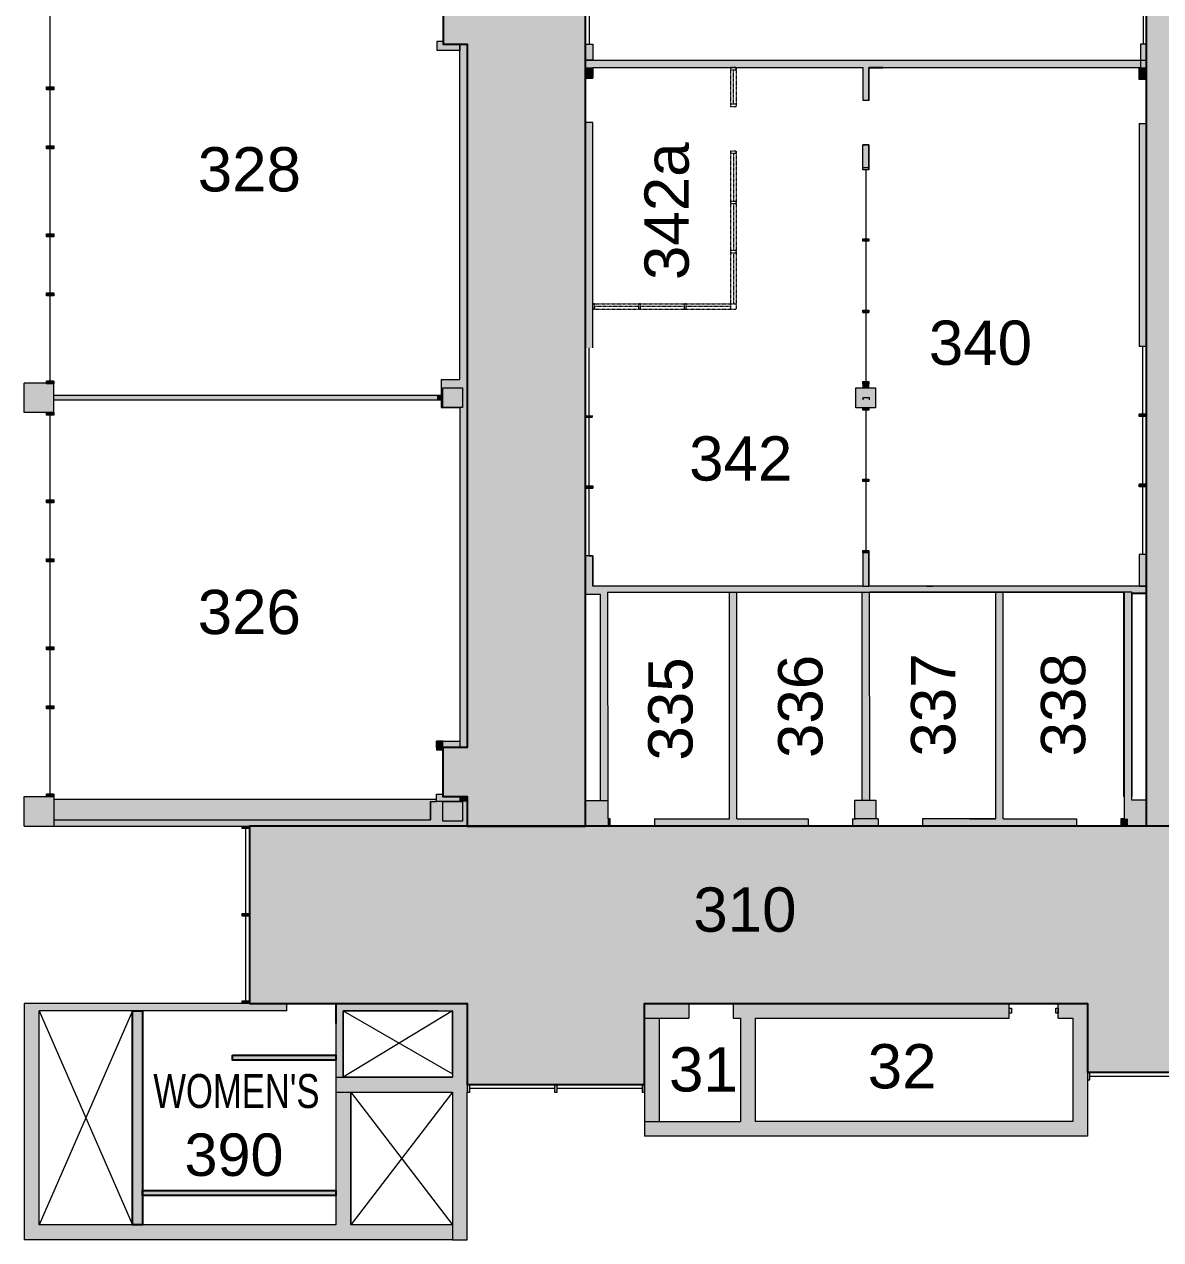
# Model space of a CAD drawing. Extents: x 2 to 4630, y -56 to 2885.
# Drawn here: x 2 to 925, y 509 to 1496 of the extents above; entities that cross this region are included whole.
import ezdxf
from ezdxf.enums import TextEntityAlignment as Align

# ---------------------------------------------------------------- set-up
doc = ezdxf.new("R2010")
doc.units = 0
doc.header["$LTSCALE"] = 0.004
doc.header["$MEASUREMENT"] = 0
doc.linetypes.add('HIDDEN', pattern=[0.375, 0.25, -0.125])
doc.layers.get('0').update_dxf_attribs({"linetype": 'CONTINUOUS'})
doc.layers.add('CORRIDOR HATCH', color=253, linetype='CONTINUOUS')
doc.layers.add('SOLID', color=7, linetype='CONTINUOUS')
doc.layers.add('TEXT', color=7, linetype='CONTINUOUS', lineweight=0)
doc.layers.add('WALL', color=7, linetype='CONTINUOUS', lineweight=0)
doc.styles.add('style1', font='arial.ttf')

# ---------------------------------------------------------------- blocks, each defined once
blk = doc.blocks.new('AZMND')
for p, q in [((0, 0.5), (0, -0.5)), ((1, 0.5), (0, 0.5)), ((1, -0.5), (1, 0.5)), ((0, -0.5), (1, -0.5))]:
    blk.add_line(p, q)

msp = doc.modelspace()

# ---------------------------------------------------------------- hatches: boundary and pattern name
at = {"layer": 'CORRIDOR HATCH'}
h = msp.add_hatch(color=256, dxfattribs=at)
h.dxf.hatch_style = 1
h.paths.add_polyline_path([(3115.78, 700.5), (3115.78, 688.5), (3109.78, 688.5), (3109.78, 520.5), (3373.78, 520.5), (3373.78, 688.5), (3187.78, 688.5), (3187.78, 700.5)])
h.paths.add_polyline_path([(1087.78, 688.5), (1087.78, 520.5), (1357.78, 520.5), (1357.78, 688.5), (1351.78, 688.5), (1351.78, 700.5), (1279.78, 700.5), (1279.78, 688.5)])
h.paths.add_polyline_path([(2029.78, 2872.5), (2029.78, 2704.5), (2221.78, 2704.5), (2221.78, 2692.5), (2293.78, 2692.5), (2293.78, 2704.5), (2307.53, 2704.5), (2307.53, 2872.5)])
h.paths.add_polyline_path([(4459.02, 2532.88), (4459.02, 2527.68), (4451.78, 2527.68), (4451.78, 2479.42), (4459.02, 2479.42), (4459.02, 2289.85), (4614.69, 2289.85), (4614.69, 2532.88)])
h.paths.add_polyline_path([(4347.75, 2543.39), (4347.75, 2529.61), (4338.86, 2529.61), (4338.86, 2525.33), (4338.86, 2207.39), (4347.75, 2207.39), (4347.75, 2193.61), (4338.86, 2193.61), (4338.86, 1973.16), (4307.37, 1973.16), (4307.37, 1797.13), (4338.86, 1797.13), (4338.86, 1535.39), (4347.75, 1535.39), (4347.75, 1521.61), (4338.86, 1521.61), (4338.86, 1439.2), (4299.49, 1439.2), (4299.49, 1392.9), (4338.86, 1392.9), (4338.86, 1388.02), (4299.49, 1388.02), (4299.49, 1307.31), (4338.86, 1307.31), (4338.86, 1199.39), (4347.75, 1199.39), (4347.75, 1185.61), (4338.86, 1185.61), (4338.86, 863.39), (4347.75, 863.39), (4347.75, 849.61), (4442.88, 849.61), (4442.88, 863.39), (4535.08, 863.39), (4535.08, 965.76), (4451.78, 965.76), (4451.78, 1185.61), (4442.88, 1185.61), (4442.88, 1199.39), (4451.78, 1199.39), (4451.78, 1521.61), (4442.88, 1521.61), (4442.88, 1535.39), (4451.78, 1535.39), (4497.96, 1535.39), (4497.96, 1540.67), (4501.89, 1540.67), (4501.89, 1852.34), (4497.96, 1852.34), (4497.96, 1857.61), (4442.88, 1857.61), (4442.88, 1871.39), (4451.78, 1871.39), (4451.78, 2193.61), (4442.88, 2193.61), (4442.88, 2207.39), (4451.78, 2207.39), (4451.78, 2529.61), (4442.88, 2529.61), (4442.88, 2543.39)])
h.paths.add_polyline_path([(3385.78, 701.63), (3669, 701.63), (3669, 702.82), (3682.78, 702.82), (3682.78, 681.16), (3683.56, 683), (3692.06, 682.99), (3765.05, 682.99), (3765.05, 695.76), (3793.98, 695.76), (3793.98, 633.28), (3808.48, 627.79), (3854.06, 613.61), (3899.44, 602.45), (3946.4, 593.86), (3969.6, 591.05), (3993.28, 588.19), (4004.79, 587.5), (4004.79, 594.78), (4012.21, 594.78), (4012.21, 587.05), (4039.92, 585.38), (4087.67, 585.38), (4111.02, 586.79), (4134.81, 588.24), (4181.2, 593.86), (4228.16, 602.45), (4273.54, 613.62), (4296.29, 620.68), (4318.64, 627.63), (4333.61, 633.28), (4333.61, 695.76), (4362.55, 695.76), (4362.55, 683), (4501.89, 683), (4501.89, 844.34), (4498.07, 844.34), (4498.07, 849.61), (4442.88, 849.61), (4347.75, 849.61), (4154.14, 849.61), (4154.14, 883.87), (4093.13, 883.87), (4093.13, 849.61), (3744.14, 849.61), (3744.14, 885.05), (3682.78, 885.05), (3682.78, 864.3), (3682.78, 842.19), (3669, 842.19), (3669, 842.98), (3385.78, 842.98)])
h.paths.add_polyline_path([(3385.78, 2691.38), (3669, 2691.38), (3669, 2690.19), (3682.78, 2690.19), (3682.78, 2711.84), (3683.56, 2710.01), (3692.06, 2710.02), (3765.05, 2710.01), (3765.05, 2697.25), (3793.98, 2697.25), (3793.98, 2759.73), (3808.48, 2765.21), (3854.06, 2779.39), (3899.44, 2790.56), (3946.4, 2799.15), (3969.6, 2801.96), (3993.28, 2804.81), (4004.98, 2805.52), (4004.98, 2798.54), (4011.83, 2798.54), (4011.83, 2805.93), (4039.92, 2807.63), (4087.67, 2807.63), (4111.11, 2806.22), (4134.81, 2804.77), (4181.2, 2799.15), (4228.16, 2790.56), (4273.54, 2779.39), (4296.2, 2772.36), (4318.64, 2765.38), (4333.61, 2759.73), (4333.61, 2697.25), (4362.55, 2697.25), (4362.55, 2710.01), (4501.89, 2710.01), (4501.89, 2549.08), (4501.89, 2548.67), (4498.07, 2548.67), (4498.07, 2543.39), (4442.88, 2543.39), (4347.75, 2543.39), (3872.29, 2543.39), (3872.29, 2504.02), (3769.93, 2504.02), (3769.93, 2543.39), (3765.05, 2543.39), (3765.05, 2504.02), (3682.78, 2504.02), (3682.78, 2550.82), (3669, 2550.82), (3669, 2550.03), (3385.78, 2550.03)])
h.paths.add_polyline_path([(2929.78, 2548.5), (2929.78, 1937.5), (2905.78, 1937.5), (2905.78, 1872.5), (2929.78, 1872.5), (2929.78, 1601.5), (2905.78, 1601.5), (2905.78, 1536.5), (2929.78, 1536.5), (2929.78, 1265.5), (2905.78, 1265.5), (2905.78, 1200.5), (2929.78, 1200.5), (2929.78, 844.5), (3025.78, 844.5), (3025.78, 862.5), (3041.78, 862.5), (3041.78, 904.5), (3025.78, 904.5), (3025.78, 1479.5), (3043.78, 1479.5), (3043.78, 1519.5), (3025.78, 1519.5), (3025.78, 1819.5), (3037.78, 1819.5), (3037.78, 1861.5), (3025.78, 1861.5), (3025.78, 2155.5), (3037.78, 2155.5), (3037.78, 2197.5), (3025.78, 2197.5), (3025.78, 2482.5), (3037.78, 2482.5), (3037.78, 2524.5), (3025.78, 2524.5), (3025.78, 2548.5)])
h.paths.add_polyline_path([(2367.78, 2548.5), (2367.78, 1800.5), (2349.78, 1800.5), (2349.78, 1758.5), (2367.78, 1758.5), (2367.78, 844.5), (2473.78, 844.5), (2473.78, 2548.5)])
h.paths.add_polyline_path([(1009.78, 2548.5), (1009.78, 844.5), (913.78, 844.5), (913.78, 2037.93), (911.35, 2037.93), (897.21, 2054.18), (750.53, 2054.18), (457.78, 2054.18), (457.78, 2192.53), (913.78, 2192.5), (913.78, 2548.5)])
h.paths.add_polyline_path([(361.78, 2548.5), (361.78, 2106.5), (319.78, 2106.5), (319.78, 2040.5), (361.78, 2040.5), (361.78, 1520.53), (342.28, 1520.53), (342.28, 1479.75), (361.78, 1479.75), (361.78, 908.5), (341.78, 908.5), (341.78, 868.5), (361.78, 868.5), (361.78, 844.5), (457.78, 844.5), (457.78, 1064), (457.78, 1233), (457.78, 2054.18), (457.78, 2192.53), (457.78, 2548.5)])
h.paths.add_polyline_path([(184.78, 844.49), (184.78, 700.49), (255.03, 700.5), (361.78, 700.5), (361.78, 634.5), (505.78, 634.5), (505.78, 700.5), (865.78, 700.5), (865.78, 644.5), (1009.78, 644.5), (1009.78, 700.5), (2377.78, 700.5), (2377.78, 634.5), (2521.78, 634.5), (2521.78, 700.5), (2881.78, 700.5), (2881.78, 634.5), (3025.78, 634.5), (3025.78, 700.5), (3385.78, 700.5), (3385.78, 844.5), (3025.78, 844.5), (2929.78, 844.5), (2473.78, 844.5), (2367.78, 844.5), (1009.78, 844.47), (913.78, 844.5), (457.78, 844.5), (361.78, 844.5)])
h.paths.add_polyline_path([(81.78, 2872.5), (81.78, 2704.5), (269.78, 2704.5), (269.78, 2692.5), (346.78, 2692.5), (346.78, 2704.5), (349.78, 2704.5), (349.78, 2872.5)])
h.paths.add_polyline_path([(184.78, 2692.5), (184.78, 2548.5), (361.78, 2548.5), (457.78, 2548.5), (913.78, 2548.5), (1009.78, 2548.5), (1622.56, 2548.5), (1622.56, 2529.5), (1684.78, 2529.5), (1684.78, 2548.5), (1702.81, 2548.5), (1702.81, 2524.5), (1736.78, 2524.5), (1736.78, 2548.5), (2367.78, 2548.5), (2473.78, 2548.5), (2929.78, 2548.5), (3025.78, 2548.5), (3361.78, 2548.5), (3385.78, 2548.5), (3385.78, 2692.5), (3025.78, 2692.5), (3025.78, 2750), (2881.78, 2750), (2881.78, 2692.5), (2521.78, 2692.5), (2521.78, 2750), (2377.78, 2750), (2377.78, 2692.5), (2017.78, 2692.5), (2017.78, 2750), (1885.78, 2750), (1885.78, 2692.5), (1510.53, 2692.5), (1510.53, 2745.25), (1366.53, 2745.25), (1366.53, 2692.5), (1110.53, 2692.5), (1110.53, 2704.5), (1062.53, 2704.5), (1062.53, 2692.5), (1009.78, 2692.5), (1009.78, 2750), (361.78, 2750), (361.78, 2692.5), (346.78, 2692.5), (269.78, 2692.5)])
at = {"layer": 'SOLID'}
for points in [[(355.78, 1474.75), (337.28, 1474.75), (337.28, 1482.25), (342.28, 1482.25), (342.28, 1479.75), (355.78, 1479.75)], [(457.78, 1466.99), (457.78, 1479.74), (463.78, 1479.74), (463.78, 1466.99)], [(913.78, 1460.75), (913.78, 1479.93), (908.78, 1479.93), (908.78, 1460.75)], [(683.09, 1397.99), (688.09, 1397.99), (688.09, 1377.74), (683.09, 1377.74)], [(683.09, 1321.74), (688.09, 1321.74), (688.09, 1319.74), (683.09, 1319.74)], [(683.09, 1263.74), (688.09, 1263.74), (688.09, 1261.74), (683.09, 1261.74)], [(683.09, 1205.74), (688.09, 1205.74), (688.09, 1203.74), (683.09, 1203.74)], [(677.56, 1200.5), (693.56, 1200.5), (693.56, 1184.5), (677.56, 1184.5)], [(683.09, 1203.74), (683.09, 1200.5), (688.09, 1200.5), (688.09, 1203.74)], [(337.53, 1194.5), (25.78, 1194.5), (25.78, 1190.5), (337.53, 1190.5)], [(683.09, 1184.5), (688.09, 1184.5), (688.09, 1182.5), (683.09, 1182.5)], [(683.09, 1126.5), (688.09, 1126.5), (688.09, 1124.5), (683.09, 1124.5)], [(683.09, 1068.5), (688.09, 1068.5), (688.09, 1066.5), (683.09, 1066.5)], [(683.09, 1066.5), (683.09, 1039.5), (688.09, 1039.5), (688.09, 1066.5)], [(907.78, 1065.25), (907.78, 1039.5), (913.78, 1039.5), (913.78, 1065.25)], [(355.78, 913.5), (355.78, 908.5), (336.78, 908.5), (336.78, 913.5)], [(336.78, 913.5), (336.78, 906.5), (341.78, 906.5), (341.78, 913.5)], [(336.78, 870.5), (341.78, 870.5), (341.78, 868.5), (355.78, 868.5), (355.78, 864.51), (336.78, 864.51)], [(336.78, 866.25), (25.78, 866.25), (25.78, 849.5), (331.78, 849.5), (331.78, 864.5), (336.78, 864.51)], [(89.78, 694.5), (97.78, 694.5), (97.78, 520.5), (89.78, 520.5)], [(171.03, 658.5), (255.03, 658.5), (255.03, 654.5), (171.03, 654.5)], [(97.78, 548.5), (255.03, 548.5), (255.03, 544.5), (97.78, 544.5)]]:
    msp.add_hatch(color=256, dxfattribs=at).paths.add_polyline_path(points)
h = msp.add_hatch(color=256, dxfattribs=at)
h.paths.add_polyline_path([(683.09, 1068.5), (688.09, 1068.5), (688.09, 1066.5), (683.09, 1066.5)], flags=17)
h.paths.add_polyline_path([(683.09, 1068.5), (688.09, 1068.5), (688.09, 1066.5), (683.09, 1066.5)], flags=17)
edge = h.paths.add_edge_path(flags=0)
edge.add_line((683.09, 1068.5), (688.09, 1068.5))
h = msp.add_hatch(color=256, dxfattribs=at)
h.paths.add_polyline_path([(802.03, 694.5), (802.03, 696.5), (804.03, 696.5), (804.03, 692.5), (802.03, 692.5)])
h.paths.add_polyline_path([(840.03, 694.5), (840.03, 696.5), (842.03, 696.5), (842.03, 692.5), (840.03, 692.5)])
h = msp.add_hatch(color=256, dxfattribs=at)
h.paths.add_polyline_path([(865.78, 638.5), (867.78, 638.5), (867.78, 644.5), (865.78, 644.5)])
h.paths.add_polyline_path([(936.78, 638.5), (938.78, 638.5), (938.78, 644.5), (936.78, 644.5)])
h.paths.add_polyline_path([(1009.78, 644.5), (1007.78, 644.5), (1007.78, 638.5), (1009.78, 638.5)])
h = msp.add_hatch(color=256, dxfattribs=at)
h.paths.add_polyline_path([(363.78, 634.5), (361.78, 634.5), (361.78, 628.5), (363.78, 628.5)])
h.paths.add_polyline_path([(434.78, 634.5), (432.78, 634.5), (432.78, 628.5), (434.78, 628.5)])
h.paths.add_polyline_path([(505.78, 634.5), (503.78, 634.5), (503.78, 628.5), (505.78, 628.5)])

# ---------------------------------------------------------------- linework, layer by layer
at = {"layer": 'CORRIDOR HATCH'}
for points in [[(361.78, 2548.5), (361.78, 2106.5), (319.78, 2106.5), (319.78, 2040.5), (361.78, 2040.5), (361.78, 1520.53), (342.28, 1520.53), (342.28, 1479.75), (361.78, 1479.75), (361.78, 908.5), (341.78, 908.5), (341.78, 868.5), (361.78, 868.5), (361.78, 844.5), (457.78, 844.5), (457.78, 1064), (457.78, 1233), (457.78, 2054.18), (457.78, 2192.53), (457.78, 2548.5)], [(1009.78, 2548.5), (1009.78, 844.5), (913.78, 844.5), (913.78, 2037.93), (911.35, 2037.93), (897.21, 2054.18), (750.53, 2054.18), (457.78, 2054.18), (457.78, 2192.53), (913.78, 2192.5), (913.78, 2548.5)]]:
    msp.add_lwpolyline(points, close=True, dxfattribs=at)
msp.add_lwpolyline([(2473.78, 844.5), (2367.78, 844.5), (1009.78, 844.47), (913.78, 844.5), (457.78, 844.5), (361.78, 844.5), (184.78, 844.49), (184.78, 700.49), (255.03, 700.5), (361.78, 700.5), (361.78, 634.5), (505.78, 634.5), (505.78, 700.5), (865.78, 700.5), (865.78, 644.5), (1009.78, 644.5), (1009.78, 700.5), (2377.78, 700.5), (2377.78, 634.5), (2521.78, 634.5)], dxfattribs=at)
at = {"layer": 'SOLID'}
for p, q in [((688.59, 1460.99), (699.5, 1460.99)), ((895.53, 868.5), (895.53, 1034.5)), ((255.03, 700.5), (255.03, 684.19))]:
    msp.add_line(p, q, dxfattribs=at)
for points in [[(89.78, 694.5), (97.78, 694.5), (97.78, 520.5), (89.78, 520.5)], [(171.03, 658.5), (255.03, 658.5), (255.03, 654.5), (171.03, 654.5)], [(97.78, 548.5), (255.03, 548.5), (255.03, 544.5), (97.78, 544.5)]]:
    msp.add_lwpolyline(points, close=True, dxfattribs=at)
for points in [[(355.78, 1479.75), (361.78, 1479.75), (355.78, 908.5), (361.78, 908.5)], [(457.78, 1460.99), (457.78, 1466.99), (913.78, 1460.99), (913.78, 1466.99)], [(463.78, 1452.24), (457.78, 1452.24), (463.78, 1460.99), (457.78, 1460.99)], [(683.09, 1433.99), (683.09, 1460.99), (688.09, 1433.99), (688.09, 1460.99)], [(907.62, 1451.43), (913.78, 1451.43), (907.62, 1460.99), (913.78, 1460.99)], [(19.78, 1445.25), (25.78, 1445.25), (19.78, 1442.75), (25.78, 1442.75)], [(457.78, 1233), (463.78, 1233), (457.78, 1416.24), (463.78, 1416.24)], [(907.75, 1415.43), (913.78, 1415.43), (907.75, 1234.25), (913.75, 1234.25)], [(19.78, 1397.25), (25.78, 1397.25), (19.78, 1394.75), (25.78, 1394.75)], [(19.78, 1325.75), (25.78, 1325.75), (19.78, 1323.25), (25.78, 1323.25)], [(19.78, 1277.75), (25.78, 1277.75), (19.78, 1275.25), (25.78, 1275.25)], [(19.78, 1206), (25.78, 1206), (19.78, 1204.5), (25.78, 1204.5)], [(340.53, 1207.5), (340.53, 1184.53), (355.78, 1207.5), (355.78, 1184.53)], [(1.78, 1204.5), (25.78, 1204.5), (1.78, 1180.5), (25.78, 1180.5)], [(340.53, 1194.5), (337.53, 1194.5), (340.53, 1190.5), (337.53, 1190.5)], [(19.78, 1180.5), (25.78, 1180.5), (19.78, 1178.5), (25.78, 1178.5)], [(457.78, 1176), (457.78, 1178), (463.78, 1176), (463.78, 1178)], [(907.78, 1177.25), (907.78, 1179.25), (913.78, 1177.25), (913.78, 1179.25)], [(457.78, 1119), (457.78, 1121), (463.78, 1119), (463.78, 1121)], [(907.78, 1120.25), (907.78, 1122.25), (913.78, 1120.25), (913.78, 1122.25)], [(19.78, 1109.75), (25.78, 1109.75), (19.78, 1107.25), (25.78, 1107.25)], [(19.78, 1061.75), (25.78, 1061.75), (19.78, 1059.25), (25.78, 1059.25)], [(457.78, 1039.5), (457.78, 1064), (463.78, 1039.5), (463.78, 1064)], [(457.78, 1039.5), (457.78, 1034.5), (913.78, 1039.5), (913.78, 1034.5)], [(457.78, 1033), (457.78, 1038), (475.78, 1032.99), (475.76, 1038)], [(694.78, 1034.5), (694.78, 1039.5), (796.78, 1034.5), (796.78, 1039.5)], [(469.78, 865), (475.91, 865), (469.78, 1032.99), (475.79, 1032.99)], [(574.78, 1034.5), (574.78, 850.5), (580.78, 1034.5), (580.78, 850.5)], [(682.78, 1034.5), (688.59, 1034.5), (682.78, 864.53), (688.78, 864.52)], [(682.78, 1034.5), (688.59, 1034.5), (682.78, 1017.39), (688.61, 1017.39)], [(791.28, 1034.5), (791.28, 850.5), (797.28, 1034.5), (797.28, 850.5)], [(895.53, 1034.5), (901.78, 1034.5), (895.53, 865.5), (901.78, 865.5)], [(901.78, 1033.5), (901.78, 1034.5), (913.78, 1033.5), (913.78, 1034.5)], [(19.78, 990.25), (25.78, 990.25), (19.78, 987.75), (25.78, 987.75)], [(19.78, 942.25), (25.78, 942.25), (19.78, 939.75), (25.78, 939.75)], [(19.78, 870.5), (25.78, 870.5), (19.78, 868.5), (25.78, 868.5)], [(1.78, 868.5), (25.78, 868.5), (1.78, 844.5), (25.78, 844.5)], [(331.78, 864.5), (331.78, 844.5), (361.78, 864.51), (361.78, 844.5)], [(355.78, 864.51), (361.78, 864.51), (355.78, 868.5), (361.78, 868.5)], [(457.78, 865), (475.91, 865), (457.78, 844.5), (475.95, 844.5)], [(676.83, 865.55), (693.76, 865.55), (676.83, 850.5), (693.76, 850.5)], [(895.53, 865.5), (895.53, 844.5), (913.78, 865.5), (913.78, 844.5)], [(25.78, 849.5), (25.78, 844.5), (331.78, 849.5), (331.78, 844.5)], [(475.94, 850.5), (477.86, 850.5), (475.94, 844.5), (477.86, 844.5)], [(513.86, 844.5), (513.86, 850.5), (638.83, 844.5), (638.83, 850.5)], [(674.83, 844.5), (674.83, 850.5), (695.76, 844.5), (695.76, 850.5)], [(731.76, 844.5), (731.76, 850.5), (856.78, 844.5), (856.78, 850.5)], [(892.78, 850.5), (898.78, 850.5), (892.78, 844.5), (898.78, 844.5)], [(178.78, 844.49), (178.78, 842.49), (184.78, 844.49), (184.78, 842.49)], [(178.78, 771.49), (178.78, 773.49), (184.78, 771.49), (184.78, 773.49)], [(178.78, 700.49), (178.78, 702.49), (184.78, 700.49), (184.78, 702.49)], [(215.03, 700.5), (215.03, 694.5), (1.78, 700.5), (13.78, 694.5)], [(1.78, 700.5), (13.78, 694.5), (1.78, 508.5), (13.78, 520.5)], [(361.78, 700.5), (349.78, 694.5), (255.03, 700.5), (261.03, 694.5)], [(255.03, 700.5), (261.03, 694.5), (255.03, 637.78), (261.03, 640.5)], [(361.78, 508.5), (349.78, 520.5), (361.78, 700.5), (349.78, 694.5)], [(505.78, 700.5), (517.78, 688.5), (505.78, 592.5), (517.78, 604.5)], [(541.78, 700.5), (541.78, 688.5), (505.78, 700.5), (505.78, 688.5)], [(802.03, 688.5), (802.03, 700.5), (577.78, 688.5), (577.78, 700.5)], [(853.78, 688.5), (865.78, 700.5), (842.03, 688.5), (842.03, 700.5)], [(853.78, 604.5), (865.78, 592.5), (853.78, 688.5), (865.78, 700.5)], [(595.78, 688.5), (583.78, 688.5), (595.78, 604.5), (583.78, 604.5)], [(267.03, 628.5), (267.03, 520.5), (255.03, 641.35), (255.03, 520.5)], [(349.78, 640.5), (349.78, 628.5), (255.03, 640.5), (255.03, 628.5)], [(505.78, 604.5), (505.78, 592.5), (853.78, 604.5), (865.78, 592.5)], [(1.78, 508.5), (13.78, 520.5), (361.78, 508.5), (349.78, 520.5)]]:
    msp.add_solid(points, dxfattribs=at)
at = {"layer": 'WALL'}
for p, q in [((460.78, 1555.74), (460.78, 1479.74)), ((911.28, 1479.93), (911.28, 1555.93)), ((22.78, 1445.25), (22.78, 1514.5)), ((355.78, 1207.5), (355.78, 1479.75)), ((355.78, 1479.75), (361.78, 1479.75)), ((361.78, 1479.75), (361.78, 908.5)), ((457.78, 1466.99), (913.78, 1466.99)), ((457.78, 1466.99), (457.78, 1452.24)), ((913.78, 1463.75), (913.78, 1451.43)), ((457.78, 1452.24), (463.78, 1452.24)), ((463.78, 1460.99), (683.59, 1460.99)), ((463.78, 1460.99), (463.78, 1452.24)), ((683.59, 1433.99), (683.59, 1460.99)), ((688.09, 1460.99), (908.78, 1460.99)), ((688.09, 1460.99), (688.09, 1433.99)), ((688.09, 1433.99), (688.09, 1460.99)), ((907.62, 1460.99), (907.62, 1451.43)), ((22.78, 1397.25), (22.78, 1442.75)), ((907.62, 1451.43), (913.78, 1451.43)), ((688.09, 1433.99), (683.59, 1433.99)), ((463.78, 1416.24), (457.78, 1416.24)), ((463.78, 1416.24), (457.78, 1416.24)), ((457.78, 1415.75), (457.78, 1233)), ((463.78, 1233), (463.78, 1416.24)), ((463.78, 1233), (463.78, 1416.24)), ((907.75, 1415.43), (907.75, 1234.25)), ((907.75, 1415.43), (913.78, 1415.43)), ((913.78, 1415.43), (913.75, 1234.25)), ((22.78, 1325.75), (22.78, 1394.75)), ((688.09, 1397.99), (683.09, 1397.99)), ((688.09, 1377.74), (688.09, 1397.99)), ((685.59, 1377.74), (685.59, 1321.74)), ((22.78, 1277.75), (22.78, 1323.25)), ((685.59, 1319.74), (685.59, 1263.74)), ((22.78, 1206), (22.78, 1275.25)), ((683.09, 1261.74), (688.09, 1261.74)), ((685.59, 1261.74), (685.59, 1205.74)), ((460.78, 1064), (460.78, 1233)), ((913.75, 1234.25), (907.75, 1234.25)), ((910.78, 1122.25), (910.75, 1234.25)), ((913.75, 1234.25), (913.75, 1234.25)), ((913.75, 1234.25), (913.75, 1234.25)), ((340.53, 1207.5), (340.53, 1184.53)), ((340.53, 1207.5), (355.78, 1207.5)), ((25.78, 1204.5), (1.78, 1204.5)), ((1.78, 1180.5), (1.78, 1204.5)), ((25.78, 1180.5), (25.78, 1204.5)), ((337.53, 1194.5), (25.78, 1194.5)), ((337.53, 1190.5), (25.78, 1190.5)), ((340.53, 1194.5), (337.53, 1194.5)), ((337.53, 1194.5), (337.53, 1190.5)), ((340.53, 1190.5), (337.53, 1190.5)), ((683.59, 1190.75), (683.59, 1192.75)), ((683.59, 1192.75), (688.59, 1192.75)), ((688.59, 1190.75), (688.59, 1192.75)), ((25.78, 1180.5), (1.78, 1180.5)), ((22.78, 1109.75), (22.78, 1179)), ((340.53, 1184.53), (355.78, 1184.53)), ((355.78, 1184.53), (355.78, 908.5)), ((457.78, 1178), (463.78, 1178)), ((685.59, 1182.5), (685.59, 1126.5)), ((913.78, 1179.25), (907.78, 1179.25)), ((913.78, 1179.25), (907.78, 1179.25)), ((355.78, 1174.76), (355.78, 908.5)), ((457.78, 1121), (463.78, 1121)), ((457.78, 1119), (463.78, 1119)), ((463.78, 1121), (463.78, 1119)), ((463.78, 1121), (463.78, 1119)), ((685.59, 1124.5), (685.59, 1068.5)), ((913.78, 1122.25), (907.78, 1122.25)), ((913.78, 1122.25), (907.78, 1122.25)), ((913.78, 1120.25), (907.78, 1120.25)), ((910.78, 1122.25), (913.78, 1122.25)), ((910.78, 1065.25), (910.78, 1120.25)), ((22.78, 1061.75), (22.78, 1107.25)), ((683.09, 1068.5), (688.09, 1068.5)), ((688.09, 1066.5), (688.09, 1039.5)), ((22.78, 990.25), (22.78, 1059.25)), ((463.78, 1064), (457.78, 1064)), ((463.78, 1064), (457.78, 1064)), ((463.78, 1064), (457.78, 1064)), ((457.78, 1064), (457.79, 1033)), ((460.78, 1064), (463.78, 1064)), ((463.78, 1064), (463.78, 1039.5)), ((463.78, 1064), (463.78, 1039.5)), ((463.78, 1039.5), (463.78, 1064)), ((683.09, 1039.5), (463.78, 1039.5)), ((913.78, 1039.5), (688.59, 1039.5)), ((796.78, 1039.5), (694.78, 1039.5)), ((735.04, 1039.5), (740.04, 1039.5)), ((913.78, 1043.35), (913.78, 868.5)), ((457.78, 1033), (457.78, 1024.75)), ((457.79, 1033), (457.78, 868.5)), ((457.79, 1033), (469.78, 1032.99)), ((469.78, 1032.99), (469.78, 865)), ((475.77, 1034.5), (895.53, 1034.5)), ((475.79, 1034.5), (475.93, 850.5)), ((574.78, 850.5), (574.78, 1034.5)), ((580.78, 850.5), (580.78, 1034.5)), ((682.78, 865.55), (682.78, 1034.5)), ((688.78, 865.55), (688.59, 1034.5)), ((784.78, 1034.5), (688.78, 1034.5)), ((901.78, 1034.5), (694.78, 1034.5)), ((791.28, 850.5), (791.28, 1034.5)), ((797.28, 850.5), (797.28, 1034.5)), ((895.53, 1034.5), (895.49, 850.5)), ((901.78, 1034.5), (901.78, 868.5)), ((901.78, 865.5), (901.78, 1033.5)), ((901.78, 1033.5), (913.78, 1033.5)), ((913.78, 1033.5), (913.78, 865.5)), ((913.78, 1029.75), (913.78, 1024.75)), ((913.78, 1029.75), (913.78, 1029.75)), ((913.78, 1029.75), (913.78, 1029.75)), ((469.78, 1024.75), (469.78, 865)), ((22.78, 942.25), (22.78, 987.75)), ((22.78, 870.5), (22.78, 939.75)), ((355.78, 908.5), (361.78, 908.5)), ((1.78, 868.5), (25.78, 868.5)), ((1.78, 844.5), (1.78, 868.5)), ((25.78, 868.5), (25.78, 844.5)), ((336.78, 866.25), (25.78, 866.25)), ((331.78, 864.5), (331.78, 849.5)), ((361.78, 868.5), (355.78, 868.5)), ((355.78, 868.5), (355.78, 864.5)), ((361.78, 868.5), (361.78, 844.5)), ((457.78, 868.5), (457.78, 844.5)), ((475.91, 865), (457.78, 865)), ((676.83, 865.55), (693.76, 865.55)), ((913.78, 865.5), (901.78, 865.5)), ((913.78, 868.5), (913.78, 844.5)), ((913.78, 844.5), (913.78, 865.5)), ((25.78, 849.5), (331.78, 849.5)), ((477.86, 850.5), (475.93, 850.5)), ((477.86, 844.5), (477.86, 850.5)), ((513.86, 850.5), (574.78, 850.5)), ((513.86, 850.5), (513.86, 844.5)), ((580.78, 850.5), (638.83, 850.5)), ((638.83, 850.5), (638.83, 844.5)), ((674.83, 850.5), (674.83, 844.5)), ((674.83, 850.5), (677.83, 850.5)), ((695.76, 850.5), (693.76, 850.5)), ((695.76, 850.5), (695.76, 844.5)), ((791.28, 850.5), (731.76, 850.5)), ((731.76, 850.5), (731.76, 844.5)), ((769.92, 850.5), (791.28, 850.5)), ((797.28, 850.5), (856.78, 850.5)), ((797.28, 850.5), (856.78, 850.5)), ((856.78, 850.5), (856.78, 844.5)), ((892.78, 850.5), (895.49, 850.5)), ((895.49, 850.5), (892.78, 850.5)), ((892.78, 850.5), (892.78, 844.5)), ((1.78, 844.5), (361.78, 844.5)), ((181.78, 773.49), (181.78, 842.49)), ((181.78, 773.49), (181.78, 842.49)), ((457.78, 844.5), (477.86, 844.5)), ((638.83, 844.5), (513.86, 844.5)), ((674.83, 844.5), (695.76, 844.5)), ((856.78, 844.5), (731.76, 844.5)), ((892.78, 844.5), (913.78, 844.5)), ((181.78, 702.49), (181.78, 771.49)), ((215.03, 700.5), (1.78, 700.5)), ((1.78, 700.5), (1.78, 508.5)), ((215.03, 694.5), (13.78, 694.5)), ((13.78, 520.5), (13.78, 694.5)), ((13.78, 694.5), (89.78, 520.5)), ((89.78, 694.5), (13.78, 520.5)), ((89.78, 694.5), (89.78, 520.5)), ((97.78, 520.5), (97.78, 694.5)), ((215.03, 694.5), (215.03, 700.5)), ((255.03, 700.5), (255.03, 520.5)), ((361.78, 700.5), (255.03, 700.5)), ((337.78, 694.5), (261.03, 694.5)), ((261.03, 694.5), (261.03, 640.5)), ((261.03, 694.5), (349.78, 643.26)), ((349.78, 694.5), (261.03, 640.5)), ((349.78, 694.5), (349.78, 640.5)), ((349.78, 643.26), (349.78, 694.5)), ((361.78, 700.5), (361.78, 628.5)), ((505.78, 700.5), (505.78, 628.5)), ((505.78, 700.5), (541.78, 700.5)), ((541.78, 700.5), (541.78, 688.5)), ((577.78, 700.5), (802.03, 700.5)), ((577.78, 700.5), (577.78, 688.5)), ((802.03, 688.5), (802.03, 700.5)), ((842.03, 688.5), (842.03, 700.5)), ((842.03, 700.5), (865.78, 700.5)), ((865.78, 700.5), (865.78, 592.5)), ((505.78, 688.5), (541.78, 688.5)), ((517.78, 688.5), (517.78, 604.5)), ((577.78, 688.5), (583.78, 688.5)), ((583.78, 688.5), (583.78, 604.5)), ((595.78, 688.5), (802.03, 688.5)), ((595.78, 688.5), (595.78, 604.5)), ((842.03, 688.5), (853.78, 688.5)), ((853.78, 688.5), (853.78, 604.5)), ((255.03, 658.5), (171.03, 658.5)), ((171.03, 658.5), (171.03, 654.5)), ((171.03, 654.5), (255.03, 654.5)), ((255.03, 640.5), (349.78, 640.5)), ((867.78, 641.5), (936.78, 641.5)), ((255.03, 628.5), (349.78, 628.5)), ((267.03, 628.5), (267.03, 520.5)), ((267.03, 628.5), (349.78, 520.5)), ((349.78, 628.5), (267.03, 520.5)), ((349.78, 628.5), (349.78, 520.5)), ((349.78, 628.5), (349.78, 508.5)), ((361.78, 508.5), (361.78, 628.5)), ((363.78, 631.5), (432.78, 631.5)), ((434.78, 631.5), (503.78, 631.5)), ((505.78, 628.5), (505.78, 592.5)), ((505.78, 604.5), (583.78, 604.5)), ((853.78, 604.5), (595.78, 604.5)), ((865.78, 592.5), (505.78, 592.5)), ((97.78, 548.5), (255.03, 548.5)), ((97.78, 544.5), (255.03, 544.5)), ((255.03, 520.5), (13.78, 520.5)), ((349.78, 508.5), (1.78, 508.5)), ((349.78, 508.5), (361.78, 508.5))]:
    msp.add_line(p, q, dxfattribs=at)
at = {"layer": 'WALL', "linetype": 'HIDDEN'}
for p, q in [((575.78, 1460.99), (575.78, 1428.99)), ((575.78, 1460.99), (575.78, 1428.99)), ((578.03, 1430.99), (578.03, 1458.99)), ((580.28, 1460.99), (580.28, 1428.99)), ((580.28, 1460.99), (580.28, 1428.99)), ((580.28, 1430.99), (575.78, 1430.99)), ((580.28, 1428.99), (575.78, 1428.99)), ((575.78, 1392.99), (575.78, 1264.49)), ((580.28, 1392.99), (580.28, 1264.49)), ((578.03, 1391.24), (578.03, 1352.11)), ((578.03, 1350.36), (578.03, 1312.11)), ((578.03, 1310.36), (578.03, 1268.99)), ((463.78, 1268.99), (580.28, 1268.99)), ((463.78, 1264.49), (580.28, 1264.49)), ((500.9, 1266.74), (465.53, 1266.74)), ((537.92, 1266.74), (502.65, 1266.74)), ((575.78, 1266.74), (539.67, 1266.74))]:
    msp.add_line(p, q, dxfattribs=at)
at = {"layer": 'WALL'}
for points in [[(355.78, 1474.75), (337.28, 1474.75), (337.28, 1482.25), (342.28, 1482.25), (342.28, 1479.75), (355.78, 1479.75), (355.78, 1474.75)], [(457.78, 1466.99), (457.78, 1479.74), (463.78, 1479.74), (463.78, 1466.99), (457.78, 1466.99)], [(913.78, 1460.75), (913.78, 1479.93), (908.78, 1479.93), (908.78, 1460.75), (913.78, 1460.75)], [(19.78, 1445.25), (25.78, 1445.25), (25.78, 1442.75), (19.78, 1442.75), (19.78, 1445.25)], [(19.78, 1397.25), (25.78, 1397.25), (25.78, 1394.75), (19.78, 1394.75), (19.78, 1397.25)], [(19.78, 1325.75), (25.78, 1325.75), (25.78, 1323.25), (19.78, 1323.25), (19.78, 1325.75)], [(19.78, 1277.75), (25.78, 1277.75), (25.78, 1275.25), (19.78, 1275.25), (19.78, 1277.75)], [(19.78, 1206), (19.78, 1204.5), (25.78, 1204.5), (25.78, 1206), (19.78, 1206)], [(683.09, 1203.74), (683.09, 1200.5), (688.09, 1200.5), (688.09, 1203.74), (683.09, 1203.74)], [(19.78, 1109.75), (25.78, 1109.75), (25.78, 1107.25), (19.78, 1107.25), (19.78, 1109.75)], [(683.09, 1066.5), (683.09, 1039.5), (688.09, 1039.5), (688.09, 1066.5), (683.09, 1066.5)], [(19.78, 1061.75), (25.78, 1061.75), (25.78, 1059.25), (19.78, 1059.25), (19.78, 1061.75)], [(913.78, 1039.5), (913.78, 1065.25), (907.78, 1065.25), (907.78, 1039.5)], [(907.78, 1065.25), (907.78, 1039.5), (913.78, 1039.5), (913.78, 1065.25), (907.78, 1065.25)], [(19.78, 990.25), (25.78, 990.25), (25.78, 987.75), (19.78, 987.75), (19.78, 990.25)], [(19.78, 942.25), (25.78, 942.25), (25.78, 939.75), (19.78, 939.75), (19.78, 942.25)], [(355.78, 908.5), (336.78, 908.5), (336.78, 913.5), (355.78, 913.5)], [(355.78, 913.5), (355.78, 908.5), (336.78, 908.5), (336.78, 913.5), (355.78, 913.5)], [(336.78, 913.5), (336.78, 906.5), (341.78, 906.5), (341.78, 913.5), (336.78, 913.5)], [(19.78, 870.5), (19.78, 868.5), (25.78, 868.5), (25.78, 870.5), (19.78, 870.5)], [(336.78, 870.5), (341.78, 870.5), (341.78, 868.5), (355.78, 868.5), (355.78, 864.51), (336.78, 864.51), (336.78, 870.5)], [(336.78, 866.25), (25.78, 866.25), (25.78, 849.5), (331.78, 849.5), (331.78, 864.5), (336.78, 864.51), (336.78, 866.25)], [(802.03, 694.5), (802.03, 696.5), (804.03, 696.5), (804.03, 692.5), (802.03, 692.5), (802.03, 694.5)], [(840.03, 694.5), (840.03, 696.5), (842.03, 696.5), (842.03, 692.5), (840.03, 692.5), (840.03, 694.5)]]:
    msp.add_lwpolyline(points, dxfattribs=at)
at = {"layer": 'WALL', "linetype": 'HIDDEN'}
for points in [[(575.78, 1460.99), (575.78, 1458.99), (580.28, 1458.99), (580.28, 1460.99)], [(580.28, 1391.24), (580.28, 1392.99), (575.78, 1392.99), (575.78, 1391.24)], [(580.28, 1350.36), (580.28, 1352.11), (575.78, 1352.11), (575.78, 1350.36)], [(580.28, 1310.36), (580.28, 1312.11), (575.78, 1312.11), (575.78, 1310.36)], [(463.78, 1264.49), (465.53, 1264.49), (465.53, 1268.99), (463.78, 1268.99)], [(500.9, 1264.49), (502.65, 1264.49), (502.65, 1268.99), (500.9, 1268.99)], [(537.92, 1264.49), (539.67, 1264.49), (539.67, 1268.99), (537.92, 1268.99)]]:
    msp.add_lwpolyline(points, close=True, dxfattribs=at)
at = {"layer": 'WALL'}
for points in [[(683.09, 1397.99), (688.09, 1397.99), (688.09, 1377.74), (683.09, 1377.74)], [(683.09, 1379.74), (688.09, 1379.74), (688.09, 1377.74), (683.09, 1377.74)], [(683.09, 1321.74), (688.09, 1321.74), (688.09, 1319.74), (683.09, 1319.74)], [(683.09, 1263.74), (688.09, 1263.74), (688.09, 1261.74), (683.09, 1261.74)], [(683.09, 1205.74), (688.09, 1205.74), (688.09, 1203.74), (683.09, 1203.74)], [(357.76, 1200.5), (357.76, 1184.53), (341.83, 1184.53), (341.83, 1200.55)], [(677.56, 1200.5), (693.56, 1200.5), (693.56, 1184.5), (677.56, 1184.5)], [(683.09, 1184.5), (688.09, 1184.5), (688.09, 1182.5), (683.09, 1182.5)], [(913.78, 1177.25), (907.78, 1177.25), (907.78, 1179.25), (913.78, 1179.25)], [(683.09, 1126.5), (688.09, 1126.5), (688.09, 1124.5), (683.09, 1124.5)], [(913.78, 1120.25), (907.78, 1120.25), (907.78, 1122.25), (913.78, 1122.25)], [(683.09, 1068.5), (688.09, 1068.5), (688.09, 1066.5), (683.09, 1066.5)], [(683.09, 1068.5), (688.09, 1068.5), (688.09, 1066.5), (683.09, 1066.5)], [(357.76, 864.5), (357.76, 848.53), (341.83, 848.53), (341.83, 864.51)], [(676.83, 865.55), (693.76, 865.55), (693.76, 850.5), (676.83, 850.5)], [(261.03, 694.5), (349.78, 694.5), (349.78, 640.5), (261.03, 640.5)], [(267.03, 628.5), (349.78, 628.5), (349.78, 520.5), (267.03, 520.5)]]:
    msp.add_lwpolyline(points, close=True, dxfattribs=at)

# ---------------------------------------------------------------- block references
at = {"layer": 'WALL', "xscale": -2, "yscale": 6, "rotation": 270}
for p in [(22.78, 1443.25), (22.78, 1395.25), (22.78, 1323.75), (22.78, 1275.25), (22.78, 1204), (22.78, 1178.5), (22.78, 1178.5), (22.78, 1107.75), (22.78, 1059.75), (22.78, 988.25), (22.78, 939.75), (22.78, 868.5), (181.78, 842.49), (181.78, 771.49), (181.78, 771.49), (181.78, 700.49)]:
    msp.add_blockref('AZMND', p, dxfattribs=at)
at = {"layer": 'WALL', "xscale": 2, "yscale": 6}
for p in [(865.78, 641.5), (361.78, 631.5), (432.78, 631.5), (503.78, 631.5)]:
    msp.add_blockref('AZMND', p, dxfattribs=at)

# ---------------------------------------------------------------- texts
at = {"layer": 'TEXT', "style": 'style1'}
for s, height, p in [('328', 36, (142.73, 1360.18)), ('340', 36, (736.84, 1219.3)), ('342', 36, (542.04, 1125.25)), ('326', 36, (142.66, 1000.52)), ('310', 36, (545.43, 758.73)), ('31', 36, (525.73, 628.89)), ('32', 36, (687.16, 631.43)), ('390', 34.5, (131.99, 560.31))]:
    msp.add_text(s, height=height, dxfattribs=at).set_placement(p)
for s, p in [('342a', (541.74, 1288.19)), ('335', (544.82, 897.74)), ('336', (650.38, 899.83)), ('337', (758.35, 900.99)), ('338', (863.97, 901.18))]:
    msp.add_text(s, height=36, rotation=90, dxfattribs=at).set_placement(p)
at = {"layer": 'TEXT', "style": 'style1', "width": 0.729618}
msp.add_text("WOMEN'S", height=27.6, dxfattribs=at).set_placement((106.61, 615.51), (241.69, 615.51), align=Align.FIT)

doc.saveas('drawing.dxf')
